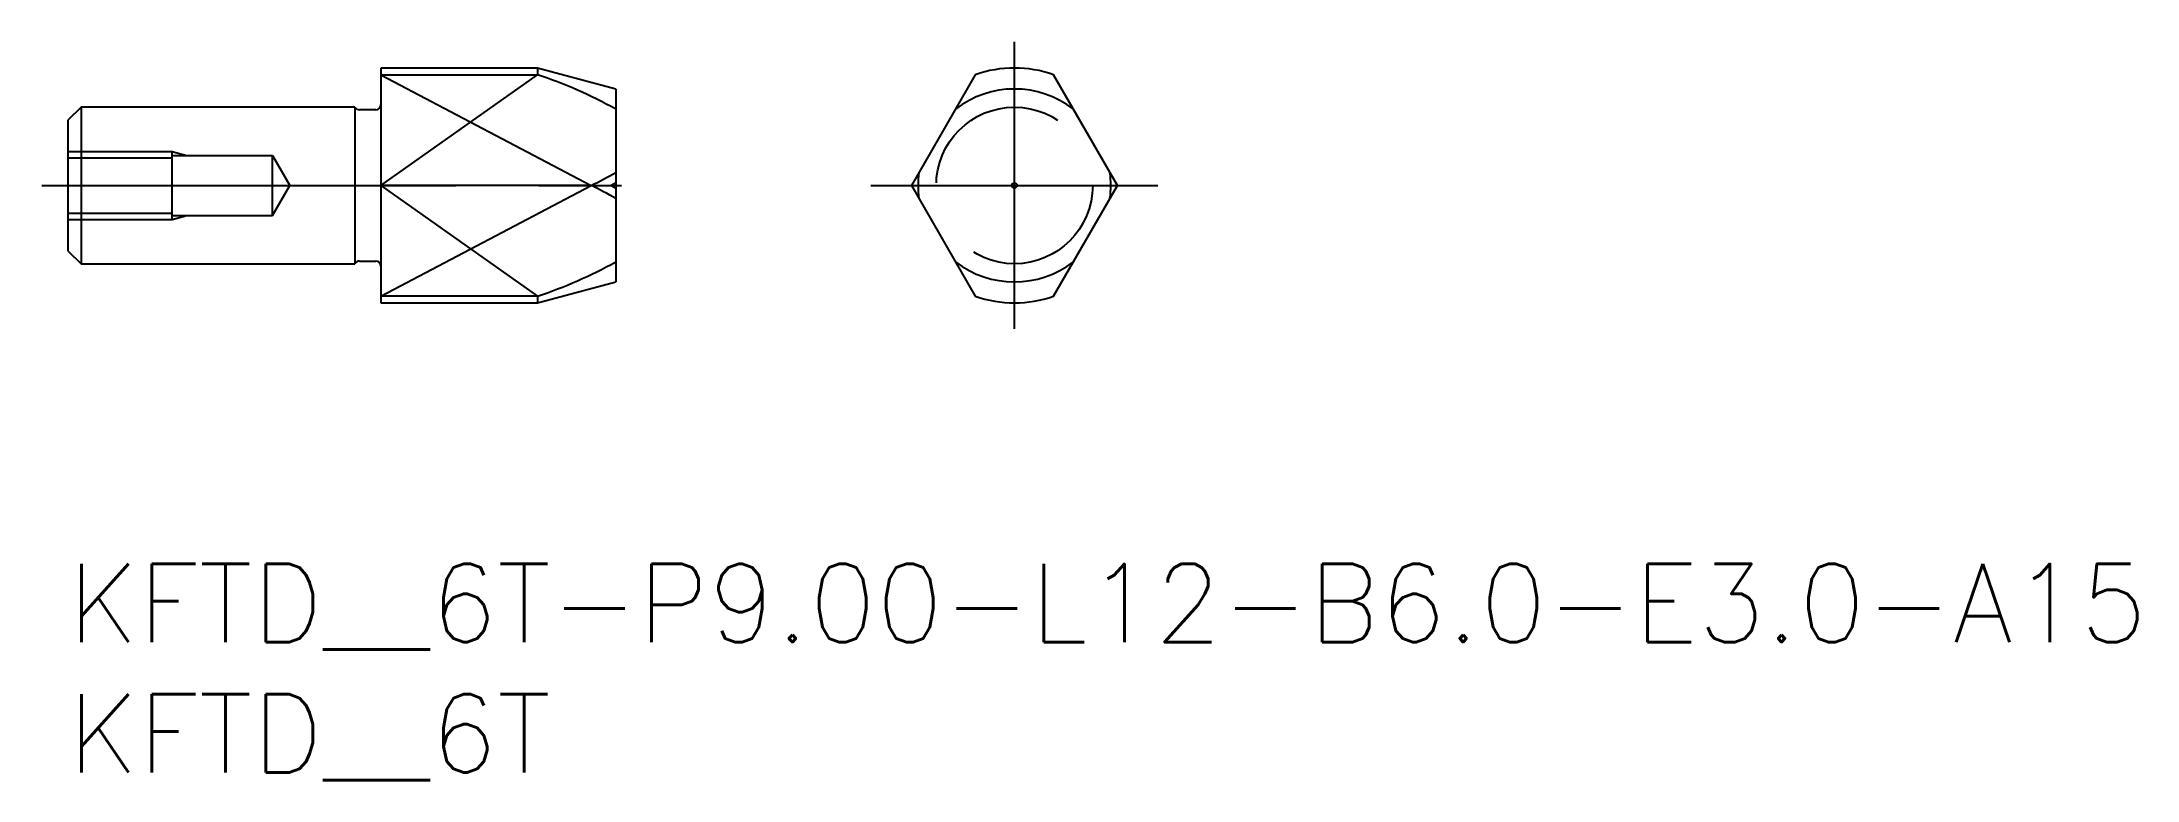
# Model space of a CAD drawing. Extents: x -1 to 79.3, y -8.3 to 20.
import ezdxf

# ---------------------------------------------------------------- set-up
doc = ezdxf.new("R2010")
doc.units = 0
doc.header["$LTSCALE"] = 0.5
doc.linetypes.add('CENTER', pattern=[50.8, 31.75, -6.35, 6.35, -6.35])
doc.linetypes.add('DASHED', pattern=[19.05, 12.7, -6.35])
for name, color, linetype in [('MSM_CENTER', 1, 'CENTER'), ('MSM_CONTINUOUS', 7, 'CONTINUOUS'), ('MSM_DASHED', 4, 'DASHED'), ('MSM_NARROW', 5, 'CONTINUOUS'), ('MSM_PART_NUMBER', 7, 'CONTINUOUS')]:
    doc.layers.add(name, color=color, linetype=linetype)
doc.styles.get("Standard").update_dxf_attribs({"font": 'txt.shx', "height": 1, "bigfont": 'bigfont.shx'})

# ---------------------------------------------------------------- blocks, each defined once
blk = doc.blocks.new('*U22')
at = {"layer": 'MSM_PART_NUMBER'}
blk.add_text('KFTD__6T-P9.00-L12-B6.0-E3.0-A15', height=3, dxfattribs=at).set_placement((0, -3))
blk = doc.blocks.new('*U23')
at = {"layer": 'MSM_PART_NUMBER'}
blk.add_text('KFTD__6T', height=3, dxfattribs=at).set_placement((0, -8))

msp = doc.modelspace()

# ---------------------------------------------------------------- linework, layer by layer
at = {"layer": 'MSM_CENTER'}
for p, q in [((36.287, 9), (36.287, 20)), ((-1, 14.5), (22, 14.5)), ((30.787, 14.5), (41.787, 14.5))]:
    msp.add_line(p, q, dxfattribs=at)
at = {"layer": 'MSM_CONTINUOUS'}
for p, q in [((12, 19), (12, 10)), ((18, 19), (12, 19)), ((12, 18.743), (18, 18.743)), ((18, 19), (18, 18.743)), ((21, 18.196), (18, 19)), ((34.787, 18.743), (32.337, 14.5)), ((40.236, 14.5), (37.787, 18.743)), ((21, 18.196), (21, 10.804)), ((0.5, 17.5), (0, 17)), ((0, 17), (0, 12)), ((0.5, 17.5), (0.5, 11.5)), ((11, 17.5), (0.5, 17.5)), ((11, 17.5), (11, 11.5)), ((11.8, 17.4), (11.173, 17.4)), ((20.055, 14.5), (12, 14.5)), ((32.337, 14.5), (34.787, 10.257)), ((37.787, 10.257), (40.236, 14.5)), ((0, 12), (0.5, 11.5)), ((0.5, 11.5), (11, 11.5)), ((11.173, 11.6), (11.8, 11.6)), ((18, 10), (21, 10.804)), ((18, 10.257), (12, 10.257)), ((12, 10), (18, 10)), ((18, 10.257), (18, 10))]:
    msp.add_line(p, q, dxfattribs=at)
msp.add_circle((36.287, 14.5), 0.1, dxfattribs=at)
for centre, radius, start, end in [((12.399, 1.934), 17.718, 60.95683, 71.56998), ((36.287, 14.5), 4.5, 70.52878, 109.47122), ((36.287, 14.5), 3.696, 52.27375, 127.72625), ((11.173, 17.6), 0.2, 210, 270), ((11.8, 17.6), 0.2, 270, 0), ((16.027, 23.311), 9.687, 294.56496, 300.88539), ((16.025, 5.688), 9.687, 59.1013, 65.42173), ((36.287, 14.5), 3.696, 172.27375, 187.72625), ((36.287, 14.5), 3.696, 352.27375, 7.72625), ((11.173, 11.4), 0.2, 90, 150), ((11.8, 11.4), 0.2, 0, 90), ((12.402, 27.066), 17.718, 288.41671, 299.02986), ((36.287, 14.5), 3.696, 232.27375, 307.72625), ((36.287, 14.5), 4.5, 250.52878, 289.47122)]:
    msp.add_arc(centre, radius, start, end, dxfattribs=at)
at = {"layer": 'MSM_DASHED'}
for p, q in [((0, 15.8), (4, 15.8)), ((0, 15.556), (4, 15.556)), ((4, 13.2), (4, 15.8)), ((4, 15.8), (4.554, 15.65)), ((4, 15.65), (7.836, 15.65)), ((7.836, 13.35), (7.836, 15.65)), ((7.836, 15.65), (8.5, 14.5)), ((7.836, 13.35), (8.5, 14.5)), ((21, 14.6), (20.827, 14.5)), ((20.827, 14.5), (21, 14.4)), ((0, 13.444), (4, 13.444)), ((0, 13.2), (4, 13.2)), ((4, 13.2), (4.554, 13.35)), ((4, 13.35), (7.836, 13.35))]:
    msp.add_line(p, q, dxfattribs=at)
msp.add_circle((36.287, 14.5), 3, dxfattribs=at)
at = {"layer": 'MSM_NARROW'}
for p, q in [((12, 14.5), (18, 18.743)), ((12, 18.743), (20.055, 14.498)), ((12, 10.257), (20.055, 14.502)), ((12, 14.5), (18, 10.257))]:
    msp.add_line(p, q, dxfattribs=at)

# ---------------------------------------------------------------- block references
at = {"layer": 'MSM_CONTINUOUS'}
for name in ['*U22', '*U23']:
    msp.add_blockref(name, (0, 0), dxfattribs=at)

doc.saveas('drawing.dxf')
